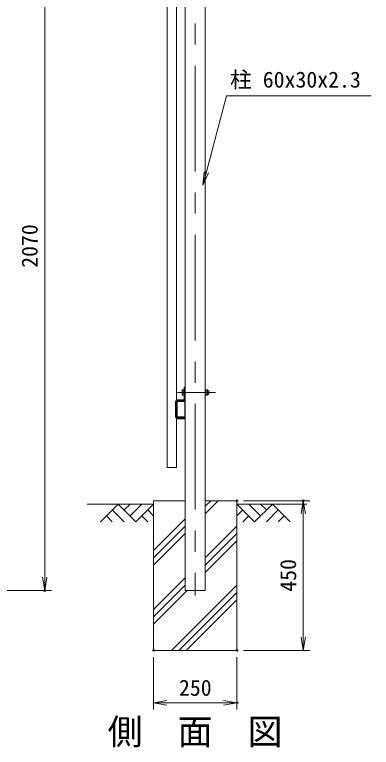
# Model space of a CAD drawing. Units: millimetres at full size. Extents: x -4200 to 4200, y -2970 to 2970.
# Drawn here: x -663 to 407, y -972 to 1230 of the extents above; entities that cross this region are included whole.
import ezdxf
from ezdxf.enums import TextEntityAlignment as Align

# ---------------------------------------------------------------- set-up
doc = ezdxf.new("R2010")
doc.units = ezdxf.units.MM
doc.header["$LTSCALE"] = 10
doc.header["$PDMODE"] = 32
doc.header["$PDSIZE"] = 5
doc.linetypes.add('USER1', pattern=[50.8, 31.75, -6.35, 6.35, -6.35])
for name, color, linetype, lineweight in [('0-0_D-STR1', 1, 'Continuous', 18), ('0-1_D-BMK', 2, 'USER1', 13), ('0-2_D-BGD', 7, 'Continuous', 18), ('0-3_D-STR4', 7, 'Continuous', 18), ('0-4_D-DCR-HCH', 7, 'Continuous', 13), ('0-5_D-STR3', 3, 'Continuous', 13), ('0-6_D-STR-DIM', 7, 'Continuous', 13), ('0-7_0', 7, 'Continuous', 18), ('0-9_D-TTL-TXT', 7, 'Continuous', 18), ('0-A_D-STR-TXT', 7, 'Continuous', 13)]:
    doc.layers.add(name, color=color, linetype=linetype, lineweight=lineweight)
doc.layers.add('0-8_Defpoints', color=253, linetype='Continuous')
doc.styles.add('ＭＳ ゴシック', font='')
doc.styles.get('ＭＳ ゴシック').set_extended_font_data('MS Gothic')

# ---------------------------------------------------------------- blocks, each defined once
blk = doc.blocks.new('_Open')
at = {"layer": '0-7_0'}
blk.add_line((-10, 1.667), (0, 0), dxfattribs=at)
blk.add_lwpolyline([(-10, -1.667), (0, 0), (-10, 0)], dxfattribs=at)

msp = doc.modelspace()

# ---------------------------------------------------------------- linework, layer by layer
at = {"layer": '0-0_D-STR1'}
for p, q in [((-205.23, 1571.44), (-205.23, -130.86)), ((-151.23, 1559.14), (-151.23, -500.86)), ((-91.23, -500.86), (-91.23, 1559.14)), ((-177.23, 1365.22), (-177.23, 72.07)), ((-177.23, 67.05), (-177.23, 19.74)), ((-175.63, 67.04), (-175.63, 21.24)), ((-153.68, 69.14), (-175.13, 69.14)), ((-153.68, 67.54), (-175.13, 67.54)), ((-152.83, 21.24), (-152.83, 66.69)), ((-151.23, 21.24), (-151.23, 66.69)), ((-177.23, 15.22), (-177.23, -130.86)), ((-175.13, 20.74), (-153.33, 20.74)), ((-175.13, 19.14), (-153.33, 19.14)), ((-205.23, -130.86), (-177.23, -130.86)), ((-151.23, -500.86), (-91.23, -500.86))]:
    msp.add_line(p, q, dxfattribs=at)
for centre, radius, start, end in [((-175.13, 67.04), 2.1, 90, 180.00049), ((-175.13, 67.04), 0.5, 90, 179.99992), ((-153.68, 66.69), 2.45, 0, 90.00001), ((-153.68, 66.69), 0.85, 0, 90.00002), ((-175.13, 21.24), 2.1, 180.00029, 270), ((-175.13, 21.24), 0.5, 179.99992, 270), ((-153.33, 21.24), 0.5, 270, 0.00043), ((-153.33, 21.24), 2.1, 270, 0.0003)]:
    msp.add_arc(centre, radius, start, end, dxfattribs=at)
at = {"layer": '0-1_D-BMK'}
for p, q in [((-121.23, 1584.14), (-121.23, -515.86)), ((-174.32, 94.14), (-60.29, 94.14))]:
    msp.add_line(p, q, dxfattribs=at)
at = {"layer": '0-2_D-BGD'}
for p, q in [((-246.23, -240.86), (-446.23, -240.86)), ((3.77, -240.86), (213.77, -240.86))]:
    msp.add_line(p, q, dxfattribs=at)
at = {"layer": '0-3_D-STR4'}
for p, q in [((-246.23, -230.86), (-246.23, -680.86)), ((-151.23, -230.86), (-246.23, -230.86)), ((3.77, -230.86), (-91.23, -230.86)), ((3.77, -230.86), (3.77, -680.86)), ((3.77, -680.86), (-246.23, -680.86))]:
    msp.add_line(p, q, dxfattribs=at)
at = {"layer": '0-4_D-DCR-HCH'}
for p, q in [((-352.66, -240.86), (-405.87, -294.07)), ((-352.66, -240.86), (-299.44, -294.07)), ((-334.92, -258.59), (-317.18, -240.86)), ((-317.18, -276.33), (-281.71, -240.86)), ((-299.44, -294.07), (-246.23, -240.86)), ((-91.23, -269.87), (-52.21, -230.86)), ((-91.23, -247.78), (-74.31, -230.86)), ((56.98, -294.07), (3.77, -240.86)), ((74.72, -276.33), (39.24, -240.86)), ((110.19, -240.86), (56.98, -294.07)), ((92.55, -258.69), (74.72, -240.86)), ((110.19, -240.86), (163.4, -294.07)), ((-370.39, -258.59), (-334.76, -294.07)), ((-263.97, -258.59), (-246.23, -276.25)), ((21.51, -258.59), (3.77, -276.25)), ((127.93, -258.59), (92.29, -294.07)), ((-388.13, -276.33), (-370.31, -294.07)), ((-281.71, -276.33), (-263.89, -294.07)), ((-246.23, -380.68), (-151.23, -285.68)), ((39.24, -276.33), (21.42, -294.07)), ((145.67, -276.33), (127.85, -294.07)), ((-246.23, -402.78), (-151.23, -307.78)), ((-91.23, -402.46), (3.77, -307.46)), ((-246.23, -424.87), (-151.23, -329.87)), ((-91.23, -424.55), (3.77, -329.55)), ((-91.23, -446.65), (3.77, -351.65)), ((-246.23, -557.46), (-151.23, -462.46)), ((-192.85, -680.86), (3.77, -484.23)), ((-246.23, -579.55), (-151.23, -484.55)), ((-246.23, -601.65), (-145.44, -500.86)), ((-170.76, -680.86), (3.77, -506.33)), ((-148.66, -680.86), (3.77, -528.43))]:
    msp.add_line(p, q, dxfattribs=at)
at = {"layer": '0-5_D-STR3'}
for p, q in [((-154.93, 110.14), (-154.93, 73.94)), ((-151.73, 110.14), (-154.93, 110.14)), ((-151.73, 110.14), (-151.73, 73.94)), ((-160.43, 100.38), (-160.43, 88.03)), ((-159.43, 102.24), (-154.93, 102.24)), ((-159.43, 98.19), (-154.93, 98.19)), ((-159.43, 90.09), (-154.93, 90.09)), ((-154.93, 102.24), (-154.93, 86.04)), ((-151.23, 98.14), (-151.73, 98.14)), ((-151.23, 90.14), (-151.73, 90.14)), ((-91.23, 100.32), (-91.23, 87.97)), ((-91.23, 100.32), (-91.23, 87.97)), ((-90.23, 102.18), (-85.73, 102.18)), ((-85.73, 98.13), (-90.23, 98.13)), ((-85.73, 90.03), (-90.23, 90.03)), ((-84.73, 100.32), (-84.73, 87.97)), ((-84.73, 100.32), (-84.73, 87.97)), ((-180.43, 67.54), (-180.43, 19.74)), ((-177.23, 67.54), (-177.23, 19.74)), ((-156.53, 72.34), (-175.63, 72.34)), ((-156.03, 69.14), (-175.13, 69.14)), ((-159.43, 86.04), (-154.93, 86.04)), ((-90.23, 85.98), (-85.73, 85.98)), ((-152.23, 18.14), (-175.63, 18.14)), ((-152.23, 14.94), (-175.63, 14.94)), ((-152.23, 18.14), (-152.23, 14.94))]:
    msp.add_line(p, q, dxfattribs=at)
for centre, radius, start, end in [((-157.89, 100.22), 2.54, 127.21089, 232.78911), ((-151.73, 94.14), 8.7, 152.26063, 207.73937), ((-157.88, 88.07), 2.55, 127.42505, 232.57495), ((-88.69, 100.16), 2.54, 127.21089, 232.78911), ((-82.53, 94.08), 8.7, 152.26063, 207.73937), ((-88.68, 88.01), 2.55, 127.42505, 232.57495), ((-87.27, 100.16), 2.54, 307.21089, 52.78911), ((-93.43, 94.08), 8.7, 332.26063, 27.73937), ((-87.28, 88.01), 2.55, 307.42505, 52.57495), ((-84.36, 101.03), 0.5, 189.83916, 262.83194), ((-85.23, 94.08), 6.5, 277.16806, 82.83194), ((-175.63, 67.54), 4.8, 90, 180), ((-175.63, 67.54), 1.6, 90, 180), ((-156.53, 73.94), 1.6, 270, 0), ((-156.53, 73.94), 4.8, 270, 0), ((-84.36, 87.14), 0.5, 97.16806, 163.42019), ((-175.63, 19.74), 4.8, 180, 270), ((-175.63, 19.74), 1.6, 180, 270)]:
    msp.add_arc(centre, radius, start, end, dxfattribs=at)
at = {"layer": '0-6_D-STR-DIM'}
for p, q in [((-573.25, 1569.14), (-573.25, -500.86)), ((23.77, -230.86), (222.78, -230.86)), ((202.78, -680.86), (202.78, -230.86)), ((-1248.25, -500.86), (-553.25, -500.86)), ((23.77, -680.86), (222.78, -680.86)), ((-246.23, -700.86), (-246.23, -858.17)), ((3.77, -700.86), (3.77, -858.17)), ((-246.23, -838.17), (3.77, -838.17))]:
    msp.add_line(p, q, dxfattribs=at)
at = {"layer": '0-8_Defpoints'}
for p in [(3.77, -230.86), (202.78, -230.86), (-573.25, -500.86), (-246.23, -680.86), (3.77, -680.86), (3.77, -680.86), (3.77, -838.17)]:
    msp.add_point(p, dxfattribs=at)
at = {"layer": '0-A_D-STR-TXT'}
msp.add_lwpolyline([(407.2, 985.99), (-27.48, 985.99), (-97.83, 719.08)], dxfattribs=at)

# ---------------------------------------------------------------- block references
at = {"layer": '0-6_D-STR-DIM', "xscale": 4, "yscale": 4}
for p, rotation in [((202.78, -230.86), 90), ((-573.25, -500.86), 270), ((202.78, -680.86), 270), ((-246.23, -838.17), 180)]:
    msp.add_blockref('_Open', p, dxfattribs=dict(at, rotation=rotation))
msp.add_blockref('_Open', (3.77, -838.17), dxfattribs=at)
at = {"layer": '0-A_D-STR-TXT', "xscale": 4, "yscale": 4, "rotation": 255.23423}
msp.add_blockref('_Open', (-98.34, 717.15), dxfattribs=at)

# ---------------------------------------------------------------- texts
at = {"layer": '0-6_D-STR-DIM', "style": 'ＭＳ ゴシック'}
for s, p in [('2070', (-580, 468.88)), ('450', (196.03, -504.36))]:
    msp.add_text(s, height=48.09, rotation=90, dxfattribs=at).set_placement(p, align=Align.BOTTOM_LEFT)
msp.add_text('250', height=48.09, dxfattribs=at).set_placement((-170.24, -831.42), align=Align.BOTTOM_LEFT)
at = {"layer": '0-9_D-TTL-TXT', "style": 'ＭＳ ゴシック'}
msp.add_text('側\u3000面\u3000図', height=76.98, dxfattribs=at).set_placement((-384.48, -986.61), align=Align.BOTTOM_LEFT)
at = {"layer": '0-A_D-STR-TXT', "style": 'ＭＳ ゴシック'}
msp.add_text('柱 60x30x2.3', height=48.09, dxfattribs=at).set_placement((-16.95, 995.98), align=Align.BOTTOM_LEFT)

doc.saveas('drawing.dxf')
